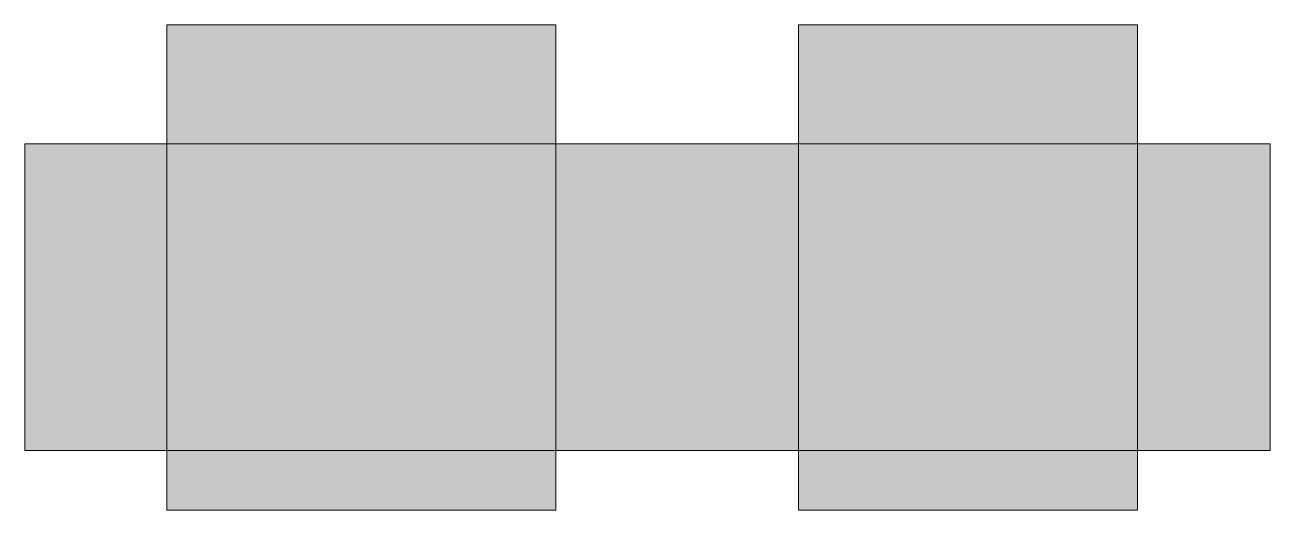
# Model space of a CAD drawing. Header units: millimetres. Extents: x 2.5 to 70.5, y 1.2 to 27.8.
import ezdxf

# ---------------------------------------------------------------- set-up
doc = ezdxf.new("R2010")
doc.units = ezdxf.units.MM
doc.header["$LTSCALE"] = 50
doc.layers.add('None', color=7, linetype='Continuous', lineweight=5)
doc.layers.add('Rosetta-Half', color=7, linetype='Continuous', lineweight=5)

msp = doc.modelspace()

# ---------------------------------------------------------------- hatches: boundary and pattern name
at = {"layer": 'None', "linetype": 'Continuous', "lineweight": 0, "true_color": 0xee3311, "transparency": 33554534}
msp.add_hatch(color=20, dxfattribs=at).paths.add_polyline_path([(10.25, 27.75), (31.5, 27.75), (31.5, 1.25), (10.25, 1.25)])
at = {"layer": 'None', "linetype": 'Continuous', "lineweight": 0, "true_color": 0x2244cc, "transparency": 33554687}
msp.add_hatch(color=162, dxfattribs=at).paths.add_polyline_path([(2.5, 21.25), (70.5, 21.25), (70.5, 4.5), (2.5, 4.5)])
at = {"layer": 'Rosetta-Half', "linetype": 'Continuous', "lineweight": 0, "true_color": 0xee3311, "transparency": 33554610}
msp.add_hatch(color=20, dxfattribs=at).paths.add_polyline_path([(44.75, 27.75), (63.25, 27.75), (63.25, 1.25), (44.75, 1.25)])

# ---------------------------------------------------------------- linework, layer by layer
at = {"layer": 'None', "color": 7, "linetype": 'Continuous', "lineweight": 5, "transparency": 33554636, "flags": 128}
msp.add_lwpolyline([(10.25, 27.75), (31.5, 27.75), (31.5, 1.25), (10.25, 1.25)], close=True, dxfattribs=at)
at = {"layer": 'None', "color": 7, "linetype": 'Continuous', "lineweight": 5, "transparency": 33554687, "flags": 128}
msp.add_lwpolyline([(2.5, 21.25), (70.5, 21.25), (70.5, 4.5), (2.5, 4.5)], close=True, dxfattribs=at)
at = {"layer": 'Rosetta-Half', "color": 7, "linetype": 'Continuous', "lineweight": 5, "flags": 128}
msp.add_lwpolyline([(44.75, 27.75), (63.25, 27.75), (63.25, 1.25), (44.75, 1.25)], close=True, dxfattribs=at)

doc.saveas('drawing.dxf')
